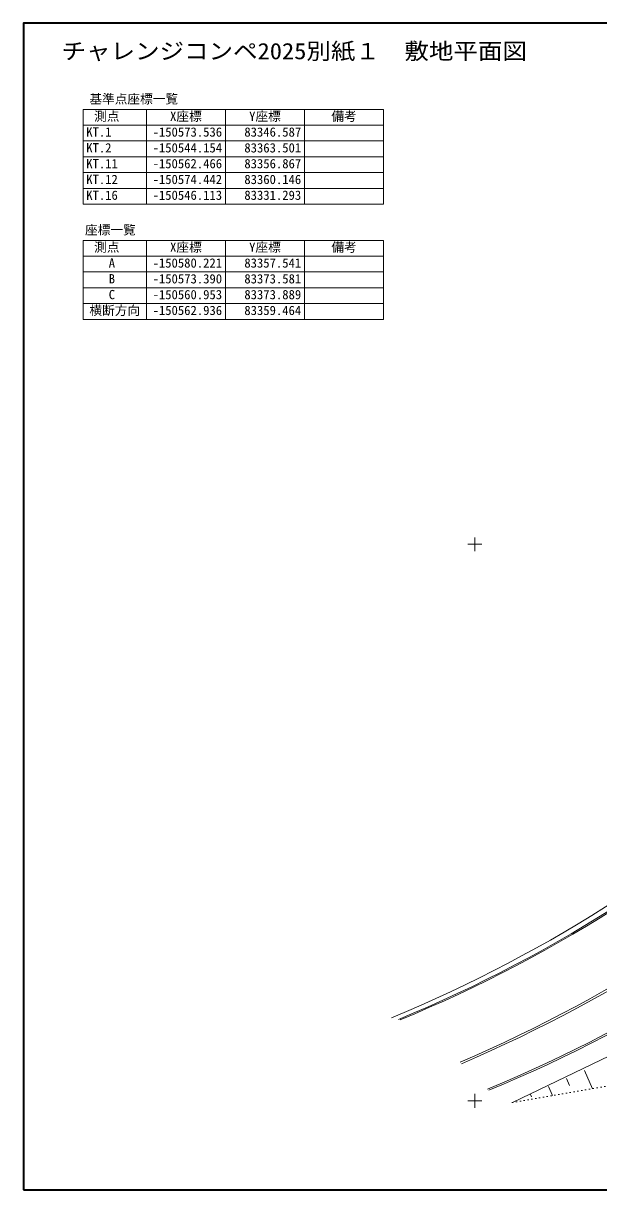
# Model space of a CAD drawing. Units: millimetres, scale not verified. Extents: x -77100 to 77100, y -52400 to 52400.
# Drawn here: x -77100 to -25449, y -52400 to 52400 of the extents above; entities that cross this region are included whole.
import ezdxf
from ezdxf.enums import TextEntityAlignment as Align

# ---------------------------------------------------------------- set-up
doc = ezdxf.new("R2010")
doc.units = ezdxf.units.MM
doc.header["$LTSCALE"] = 200
doc.linetypes.add('DOTTED', pattern=[1.75, 0.25, -1.5])
for name, color, linetype, lineweight in [('0-0_D-BGD', 7, 'Continuous', 13), ('0-1_D-BGD-HTXT', 251, 'Continuous', 13), ('0-4_D-BMK-SRVR(トンボ)', 3, 'Continuous', 13), ('0-5_D-STR-HTXT', 7, 'Continuous', 18), ('0-6_D-TTL', 2, 'Continuous', 35)]:
    doc.layers.add(name, color=color, linetype=linetype, lineweight=lineweight)
doc.styles.add('ＭＳ ゴシック', font='')
doc.styles.get('ＭＳ ゴシック').set_extended_font_data('MS Gothic')

msp = doc.modelspace()

# ---------------------------------------------------------------- linework, layer by layer
at = {"layer": '0-0_D-BGD'}
for p, q in [((-26726.9, -41698.9), (-25998, -43334.5)), ((-28337.4, -42416.7), (-28065, -43028)), ((-31558.3, -43852.2), (-31467.6, -44055.8)), ((-29947.9, -43134.5), (-29585, -43948.7))]:
    msp.add_line(p, q, dxfattribs=at)
msp.add_lwpolyline([(-33168.8, -44570), (-23667.5, -39989.6), (-17548.5, -36570.9), (-11081.8, -38133.2), (-8170.9, -39033.7)], dxfattribs=at)
at = {"layer": '0-0_D-BGD', "linetype": 'DOTTED'}
msp.add_lwpolyline([(-33168.8, -44570), (-22650.6, -42746.5), (-16735.9, -39578.8), (-14783.1, -39852.8)], dxfattribs=at)
at = {"layer": '0-0_D-BGD'}
for centre, radius, start, end in [((-91795.2, 78633.2), 125060.4, 292.44957, 313.60272), ((-91186.8, 78472.5), 125060.4, 292.44957, 313.60272), ((-91038.6, 78433.3), 125060.4, 292.44957, 313.60272), ((-91260, 83163.8), 135091.2, 293.26879, 312.83329), ((-91117.1, 83023.9), 135091.2, 293.26879, 312.83329), ((-83102.1, 72253.1), 125060.4, 292.41205, 313.56821), ((-82994.9, 72148.2), 125060.4, 292.41205, 313.56821)]:
    msp.add_arc(centre, radius, start, end, dxfattribs=at)
at = {"layer": '0-4_D-BMK-SRVR(トンボ)'}
for p, q in [((-35942.8, 5589.6), (-37192.8, 5589.6)), ((-36567.8, 6214.6), (-36567.8, 4964.6)), ((-36567.8, -43785.4), (-36567.8, -45035.4)), ((-35942.8, -44410.4), (-37192.8, -44410.4))]:
    msp.add_line(p, q, dxfattribs=at)
at = {"layer": '0-5_D-STR-HTXT'}
for p, q in [((-71737.3, 44666.8), (-71737.3, 36146.8)), ((-71737.3, 44666.8), (-44757.3, 44666.8)), ((-66057.3, 44666.8), (-66057.3, 36146.8)), ((-58957.3, 44666.8), (-58957.3, 36146.8)), ((-51857.3, 44666.8), (-51857.3, 36146.8)), ((-44757.3, 44666.8), (-44757.3, 36146.8)), ((-71737.3, 43246.8), (-44757.3, 43246.8)), ((-71737.3, 41826.8), (-44757.3, 41826.8)), ((-71737.3, 40406.8), (-44757.3, 40406.8)), ((-71737.3, 38986.8), (-44757.3, 38986.8)), ((-71737.3, 37566.8), (-44757.3, 37566.8)), ((-71737.3, 36146.8), (-44757.3, 36146.8)), ((-71737.3, 32898.7), (-44757.3, 32898.7)), ((-71737.3, 32898.7), (-71737.3, 25798.7)), ((-66057.3, 32898.7), (-66057.3, 25798.7)), ((-58957.3, 32898.7), (-58957.3, 25798.7)), ((-51857.3, 32898.7), (-51857.3, 25798.7)), ((-44757.3, 32898.7), (-44757.3, 25798.7)), ((-71737.3, 31478.7), (-44757.3, 31478.7)), ((-71737.3, 30058.7), (-44757.3, 30058.7)), ((-71737.3, 28638.7), (-44757.3, 28638.7)), ((-71737.3, 27218.7), (-44757.3, 27218.7)), ((-71737.3, 25798.7), (-44757.3, 25798.7))]:
    msp.add_line(p, q, dxfattribs=at)
at = {"layer": '0-6_D-TTL'}
msp.add_lwpolyline([(-77100, -52400), (77100, -52400), (77100, 52400), (-77100, 52400)], close=True, dxfattribs=at)

# ---------------------------------------------------------------- texts
at = {"layer": '0-0_D-BGD', "style": 'ＭＳ ゴシック', "width": 1.1}
msp.add_text('チャレンジコンペ2025別紙１\u3000敷地平面図', height=1466, dxfattribs=at).set_placement((-73670, 48730.6), align=Align.BOTTOM_LEFT)
at = {"layer": '0-1_D-BGD-HTXT', "color": 7, "style": 'ＭＳ ゴシック'}
for s, p in [('基準点座標一覧', (-71168.9, 44944.4)), ('座標一覧', (-71561.6, 33176.2))]:
    msp.add_text(s, height=833.7, dxfattribs=at).set_placement(p, align=Align.BOTTOM_LEFT)
at = {"layer": '0-5_D-STR-HTXT', "style": 'ＭＳ ゴシック'}
for s, p in [('測点', (-70744.4, 43388.3)), ('X座標', (-63928.7, 43388.3)), ('Y座標', (-56828.7, 43388.3)), ('備考', (-49444.4, 43388.3)), ('KT.1', (-71453.3, 41968.3)), ('-150573.536', (-65495.4, 41968.3)), ('83346.587', (-57258.3, 41968.3)), ('KT.2', (-71453.3, 40548.3)), ('-150544.154', (-65495.4, 40548.3)), ('83363.501', (-57258.3, 40548.3)), ('KT.11', (-71453.3, 39128.3)), ('-150562.466', (-65495.4, 39128.3)), ('83356.867', (-57258.3, 39128.3)), ('KT.12', (-71453.3, 37708.3)), ('-150574.442', (-65495.4, 37708.3)), ('83360.146', (-57258.3, 37708.3)), ('KT.16', (-71453.3, 36288.3)), ('-150546.113', (-65495.4, 36288.3)), ('83331.293', (-57258.3, 36288.3)), ('測点', (-70744.4, 31620.1)), ('X座標', (-63928.7, 31620.1)), ('Y座標', (-56828.7, 31620.1)), ('備考', (-49444.4, 31620.1)), ('A', (-69435.7, 30200.1)), ('-150580.221', (-65495.4, 30200.1)), ('83357.541', (-57258.3, 30200.1)), ('B', (-69435.7, 28780.1)), ('-150573.390', (-65495.4, 28780.1)), ('83373.581', (-57258.3, 28780.1)), ('C', (-69435.7, 27360.1)), ('-150560.953', (-65495.4, 27360.1)), ('83373.889', (-57258.3, 27360.1)), ('横断方向', (-71165.9, 25940.1)), ('-150562.936', (-65495.4, 25940.1)), ('83359.464', (-57258.3, 25940.1))]:
    msp.add_text(s, height=833.7, dxfattribs=at).set_placement(p, align=Align.BOTTOM_LEFT)

doc.saveas('drawing.dxf')
